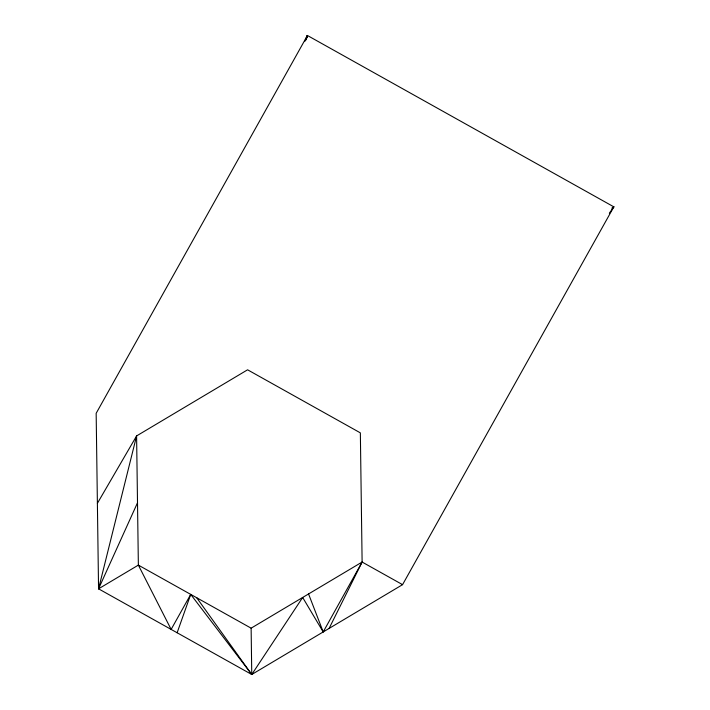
<?xml version="1.0" encoding="UTF-8"?>
<svg xmlns="http://www.w3.org/2000/svg" width="710" height="710" viewBox="0 0 710 710"><rect width="100%" height="100%" fill="white"/><g stroke="black" fill="none" stroke-linecap="round" stroke-linejoin="round"><path stroke-width="1.06" d="M402.561 584.658L362.118 562.045L251.127 628.172L138.361 565.116L98.557 588.821L96.161 413.309L307.439 35.5L613.839 206.85L402.561 584.658L251.757 674.5L98.557 588.821L136.595 435.922L247.586 369.803L360.352 432.86L362.118 562.045L329.094 628.43M306.152 39.733L307.439 35.5L304.688 41.553M306.099 39.724L307.439 35.5L305.176 40.55M177.127 632.761L190.724 594.394L251.757 674.5L302.664 597.465L323.201 631.935L362.118 562.045M305.273 40.594L307.439 35.5M98.557 588.821L137.509 502.778M190.724 594.394L171.137 629.415L138.361 565.116L136.595 435.922L97.385 503.328M609.357 213.177L613.839 206.85L611.976 208.048M613.839 206.85L612.189 208.323M196.714 597.74L251.757 674.5L251.127 628.172M308.557 593.959L323.201 631.935"/></g></svg>
